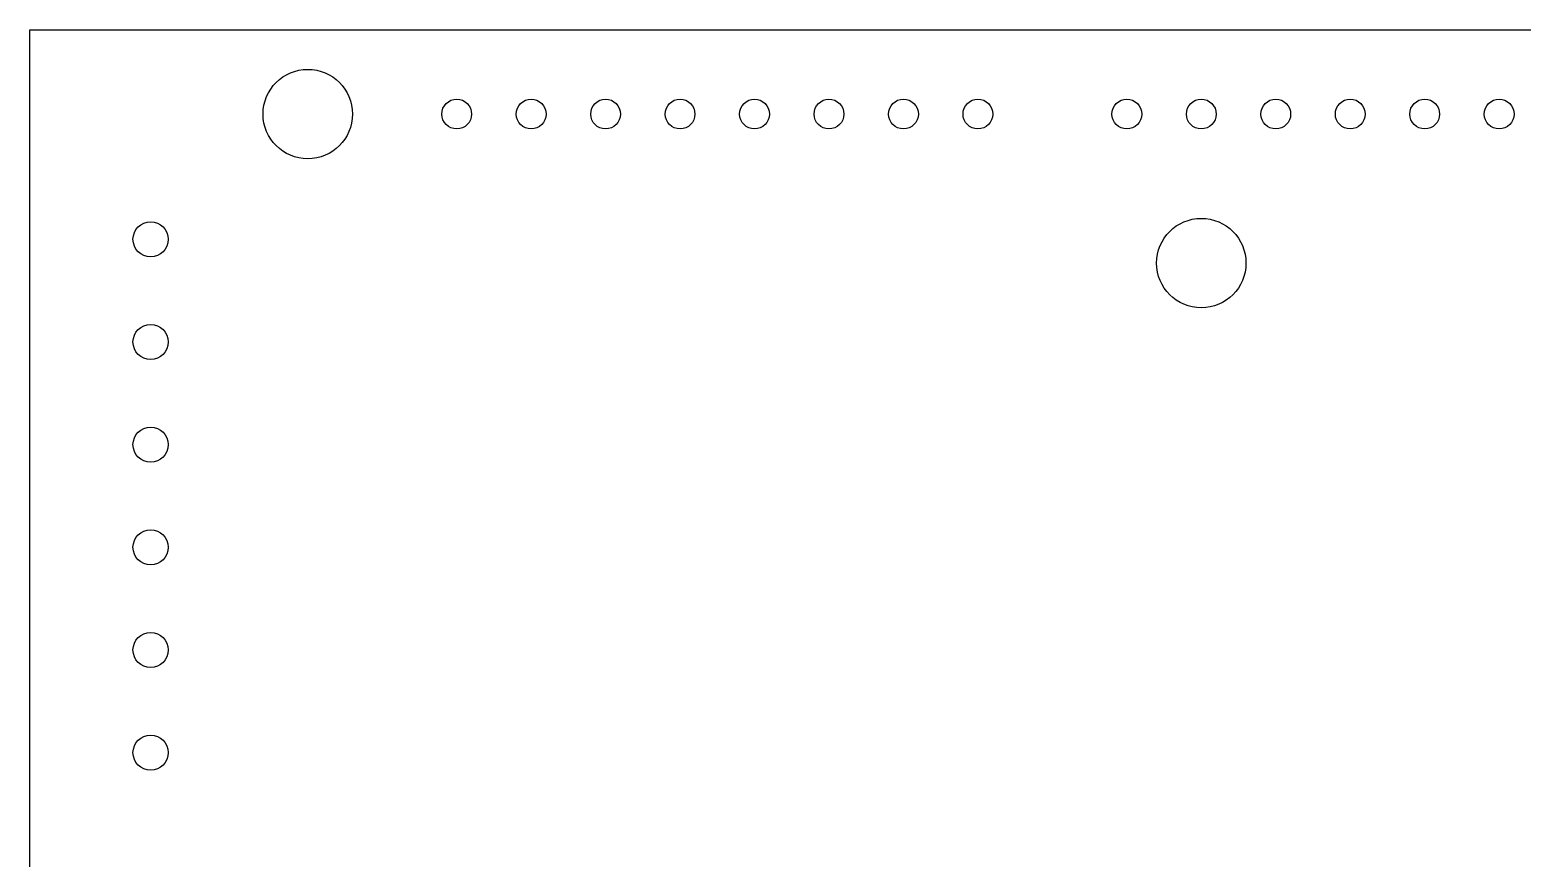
# Model space of a CAD drawing. Extents: x -10 to 102, y -14 to 43.
# Drawn here: x -4.8 to 46.1, y 14.3 to 42.5 of the extents above; entities that cross this region are included whole.
import ezdxf

# ---------------------------------------------------------------- set-up
doc = ezdxf.new("R2010")
doc.units = 0
doc.layers.get('0').update_dxf_attribs({"linetype": 'continuous'})

# ---------------------------------------------------------------- blocks, each defined once
blk = doc.blocks.new('PART__FEATURE049')
at = {"color": 0}
for p, q in [((-4.83954, 42.50416), (102.16058, 42.50416)), ((-4.83954, -11.49584), (-4.83954, 42.50416))]:
    blk.add_line(p, q, dxfattribs=at)
for centre, radius in [((4.64058, 39.63416), 1.524), ((9.72058, 39.63416), 0.508), ((12.26058, 39.63416), 0.508), ((14.80058, 39.63416), 0.508), ((17.34058, 39.63416), 0.508), ((19.88058, 39.63416), 0.508), ((22.42058, 39.63416), 0.508), ((24.96058, 39.63416), 0.508), ((27.50058, 39.63416), 0.508), ((32.58058, 39.63416), 0.508), ((35.12058, 39.63416), 0.508), ((37.66058, 39.63416), 0.508), ((40.20058, 39.63416), 0.508), ((42.74058, 39.63416), 0.508), ((45.28058, 39.63416), 0.508), ((-0.72136, 35.36442), 0.6), ((35.12058, 34.55416), 1.524), ((-0.72136, 31.86442), 0.6), ((-0.72136, 28.36442), 0.6), ((-0.72136, 24.86442), 0.6), ((-0.72136, 21.36442), 0.6), ((-0.72136, 17.86442), 0.6)]:
    blk.add_circle(centre, radius, dxfattribs=at)

msp = doc.modelspace()

# ---------------------------------------------------------------- block references
at = {"color": 0}
msp.add_blockref('PART__FEATURE049', (0, 0), dxfattribs=at)

doc.saveas('drawing.dxf')
